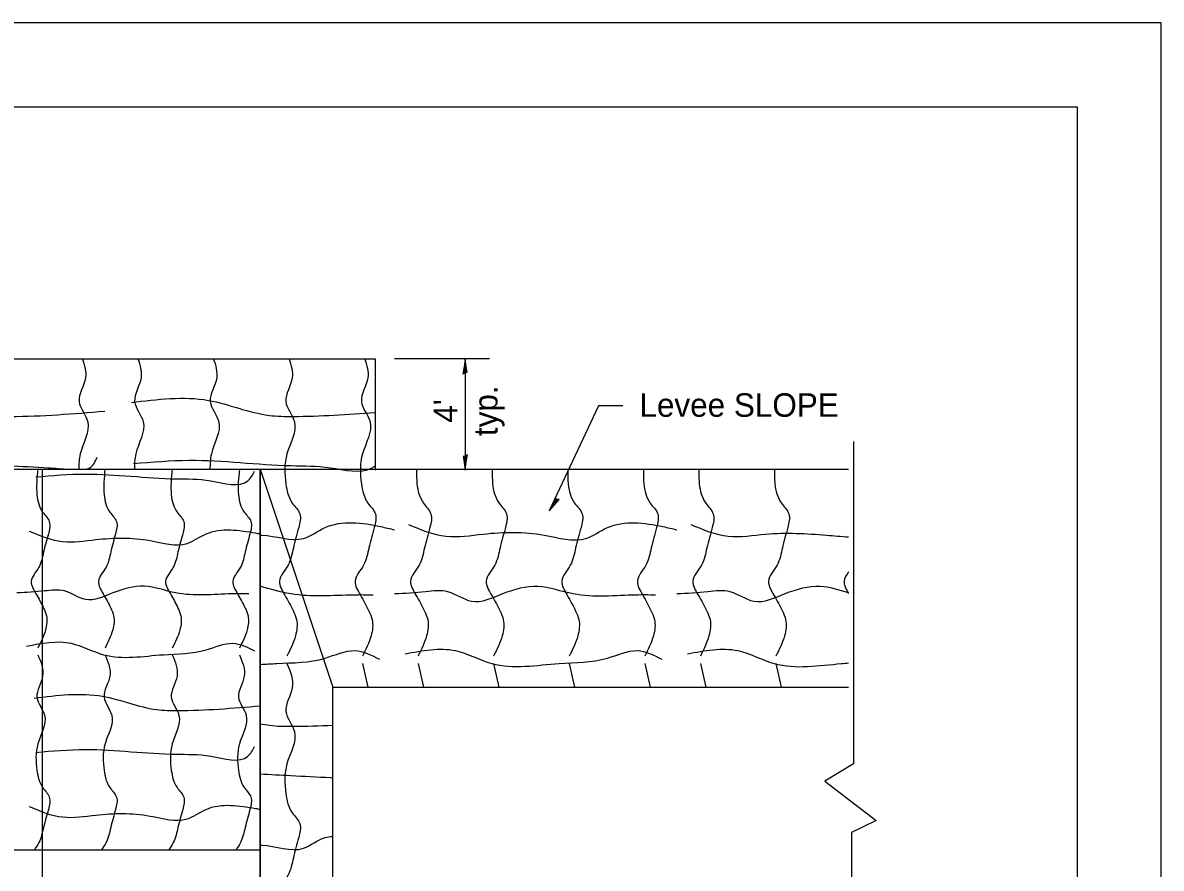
# Model space of a CAD drawing. Extents: x 0 to 2.83, y -0.07 to 1.83.
# Drawn here: x 2.269 to 2.833, y 1.414 to 1.833 of the extents above; entities that cross this region are included whole.
import ezdxf

# ---------------------------------------------------------------- set-up
doc = ezdxf.new("R2010")
doc.units = 0
for name, color, linetype in [('RD_Pr_Roadway_Dimensions', 7, 'Continuous'), ('RD_Pr_Roadway_Notes', 7, 'Continuous'), ('SH_General_Details', 7, 'Continuous'), ('SH_Printer_Plotting_Border', 7, 'Continuous')]:
    doc.layers.add(name, color=color, linetype=linetype)

msp = doc.modelspace()

# ---------------------------------------------------------------- linework, layer by layer
at = {"layer": 'RD_Pr_Roadway_Dimensions'}
for p, q in [((2.50008, 1.66661), (2.45293, 1.66661)), ((2.48802, 1.66661), (2.48802, 1.61147))]:
    msp.add_line(p, q, dxfattribs=at)
for points in [[(2.48792, 1.65973), (2.48894, 1.65996), (2.4885, 1.66287), (2.48802, 1.66661), (2.48747, 1.66261), (2.48685, 1.65911), (2.48792, 1.65973), (2.4886, 1.66003), (2.48801, 1.6641), (2.48723, 1.65966), (2.4881, 1.66031), (2.48799, 1.66218), (2.48771, 1.66038)], [(2.48812, 1.61836), (2.48709, 1.61813), (2.48753, 1.61522), (2.48802, 1.61147), (2.48857, 1.61547), (2.48918, 1.61897), (2.48812, 1.61836), (2.48744, 1.61805), (2.48802, 1.61399), (2.4888, 1.61843), (2.48793, 1.61778), (2.48805, 1.61591), (2.48832, 1.6177)]]:
    msp.add_lwpolyline(points, dxfattribs=at)
at = {"layer": 'RD_Pr_Roadway_Notes'}
for p, q in [((2.55422, 1.64331), (2.52968, 1.59119)), ((2.56628, 1.64331), (2.55422, 1.64331))]:
    msp.add_line(p, q, dxfattribs=at)
msp.add_lwpolyline([(2.53347, 1.59694), (2.53248, 1.5973), (2.53129, 1.5946), (2.52968, 1.59119), (2.53229, 1.59426), (2.5347, 1.59688), (2.53347, 1.59694), (2.53273, 1.59704), (2.53104, 1.5933), (2.53409, 1.59663), (2.533, 1.59654), (2.53209, 1.59491), (2.53329, 1.59627)], dxfattribs=at)
at = {"layer": 'SH_General_Details'}
for p, q in [((2.83333, 1.83333), (-0.00001, 1.83333)), ((2.83333, 0), (2.83333, 1.83333)), ((2.17168, 1.66661), (2.44336, 1.66661)), ((2.44336, 1.66661), (2.44336, 1.61147)), ((2.68075, 1.62563), (2.68075, 1.46575)), ((1.68187, 1.61182), (2.67822, 1.61182)), ((2.2784, 1.28782), (2.2784, 1.61182)), ((2.3864, 1.28782), (2.3864, 1.61182)), ((2.3864, 1.61182), (2.4224, 1.50382)), ((2.43711, 1.5155), (2.43974, 1.50382)), ((2.46466, 1.5155), (2.4673, 1.50382)), ((2.50216, 1.5155), (2.5048, 1.50382)), ((2.53966, 1.5155), (2.5423, 1.50382)), ((2.57716, 1.5155), (2.5798, 1.50382)), ((2.60472, 1.5155), (2.60735, 1.50382)), ((2.64222, 1.5155), (2.64485, 1.50382)), ((2.4224, 1.50382), (2.67822, 1.50382)), ((2.4224, 1.39582), (2.4224, 1.50382)), ((2.68075, 1.46575), (2.66653, 1.45721)), ((2.66653, 1.45721), (2.69192, 1.4377)), ((2.69192, 1.4377), (2.67974, 1.4316)), ((2.67974, 1.4316), (2.67974, 1.23619)), ((1.9544, 1.42314), (2.3864, 1.42314))]:
    msp.add_line(p, q, dxfattribs=at)
for points in [[(0.16666, 1.79167), (2.79166, 1.79167), (2.79166, 0.04167), (0.16666, 0.04167)], [(1.9544, 1.61182), (2.3864, 1.61182), (2.3864, 1.28782), (1.9544, 1.28782)], [(1.9544, 1.42314), (2.3864, 1.42314), (2.3864, 1.39582), (1.9544, 1.39582)]]:
    msp.add_lwpolyline(points, close=True, dxfattribs=at)
for points in [[(2.29814, 1.66661), (2.29971, 1.65715), (2.29652, 1.64548), (2.30076, 1.6354), (2.29705, 1.61949), (2.29636, 1.61182)], [(2.32569, 1.66661), (2.32726, 1.65715), (2.32407, 1.64548), (2.32832, 1.6354), (2.32461, 1.61949), (2.32392, 1.61182)], [(2.36319, 1.66661), (2.36476, 1.65715), (2.36157, 1.64548), (2.36582, 1.6354), (2.36211, 1.61949), (2.36142, 1.61182)], [(2.40069, 1.66661), (2.40226, 1.65715), (2.39907, 1.64548), (2.40332, 1.6354), (2.39961, 1.61949), (2.39907, 1.60463), (2.40226, 1.59508), (2.40597, 1.58977), (2.40544, 1.58288), (2.40279, 1.5728), (2.40014, 1.56431), (2.39589, 1.55635), (2.39854, 1.54945), (2.40279, 1.5415), (2.40438, 1.53726), (2.40385, 1.52929), (2.39961, 1.51921)], [(2.43819, 1.66661), (2.43976, 1.65715), (2.43657, 1.64548), (2.44082, 1.6354), (2.43711, 1.61949), (2.43657, 1.60463), (2.43976, 1.59508), (2.44347, 1.58977), (2.44294, 1.58288), (2.44029, 1.5728), (2.43764, 1.56431), (2.43339, 1.55635), (2.43604, 1.54945), (2.44029, 1.5415), (2.44188, 1.53726), (2.44135, 1.52929), (2.43711, 1.51921)], [(2.18243, 1.64495), (2.22063, 1.64602), (2.25087, 1.63858), (2.26254, 1.63805), (2.30922, 1.64071)], [(2.32248, 1.64495), (2.36068, 1.64602), (2.39092, 1.63858), (2.40259, 1.63805), (2.44336, 1.64002)], [(2.18349, 1.61471), (2.21108, 1.6163), (2.26148, 1.61365), (2.28111, 1.61259), (2.29124, 1.61182)], [(2.29669, 1.61182), (2.3018, 1.61259), (2.30551, 1.61789)], [(2.32354, 1.61471), (2.35113, 1.6163), (2.40153, 1.61365), (2.42116, 1.61259), (2.44185, 1.61259), (2.44336, 1.61349)], [(2.27601, 1.61182), (2.27559, 1.5991), (2.27842, 1.59061), (2.28172, 1.58589), (2.28125, 1.57977), (2.27889, 1.57081), (2.27654, 1.56326), (2.27276, 1.55619), (2.27512, 1.55005), (2.27889, 1.54298), (2.2803, 1.53921), (2.27984, 1.53213), (2.27606, 1.52317)], [(2.27512, 1.60806), (2.29964, 1.60947), (2.34444, 1.60712), (2.36189, 1.60617), (2.38028, 1.60617), (2.38358, 1.61089)], [(2.30934, 1.61182), (2.30892, 1.5991), (2.31176, 1.59061), (2.31506, 1.58589), (2.31458, 1.57977), (2.31222, 1.57081), (2.30987, 1.56326), (2.3061, 1.55619), (2.30845, 1.55005), (2.31222, 1.54298), (2.31364, 1.53921), (2.31317, 1.53213), (2.3094, 1.52317)], [(2.34268, 1.61182), (2.34226, 1.5991), (2.34509, 1.59061), (2.34839, 1.58589), (2.34792, 1.57977), (2.34556, 1.57081), (2.3432, 1.56326), (2.33943, 1.55619), (2.34178, 1.55005), (2.34556, 1.54298), (2.34697, 1.53921), (2.3465, 1.53213), (2.34273, 1.52317)], [(2.37601, 1.61182), (2.37559, 1.5991), (2.37842, 1.59061), (2.38172, 1.58589), (2.38125, 1.57977), (2.37889, 1.57081), (2.37654, 1.56326), (2.37276, 1.55619), (2.37512, 1.55005), (2.37889, 1.54298), (2.3803, 1.53921), (2.37984, 1.53213), (2.37606, 1.52317)], [(2.46396, 1.6115), (2.46413, 1.60463), (2.46732, 1.59508), (2.47103, 1.58977), (2.4705, 1.58288), (2.46784, 1.5728), (2.46519, 1.56431), (2.46095, 1.55635), (2.4636, 1.54945), (2.46784, 1.5415), (2.46943, 1.53726), (2.46891, 1.52929), (2.46466, 1.51921)], [(2.50146, 1.61156), (2.50163, 1.60463), (2.50482, 1.59508), (2.50853, 1.58977), (2.508, 1.58288), (2.50534, 1.5728), (2.50269, 1.56431), (2.49845, 1.55635), (2.5011, 1.54945), (2.50534, 1.5415), (2.50693, 1.53726), (2.50641, 1.52929), (2.50216, 1.51921)], [(2.53896, 1.61161), (2.53913, 1.60463), (2.54232, 1.59508), (2.54603, 1.58977), (2.5455, 1.58288), (2.54284, 1.5728), (2.54019, 1.56431), (2.53595, 1.55635), (2.5386, 1.54945), (2.54284, 1.5415), (2.54443, 1.53726), (2.54391, 1.52929), (2.53966, 1.51921)], [(2.57646, 1.61167), (2.57663, 1.60463), (2.57982, 1.59508), (2.58353, 1.58977), (2.583, 1.58288), (2.58034, 1.5728), (2.57769, 1.56431), (2.57345, 1.55635), (2.5761, 1.54945), (2.58034, 1.5415), (2.58193, 1.53726), (2.58141, 1.52929), (2.57716, 1.51921)], [(2.60402, 1.61171), (2.60418, 1.60463), (2.60737, 1.59508), (2.61108, 1.58977), (2.61055, 1.58288), (2.6079, 1.5728), (2.60525, 1.56431), (2.601, 1.55635), (2.60365, 1.54945), (2.6079, 1.5415), (2.60949, 1.53726), (2.60896, 1.52929), (2.60472, 1.51921)], [(2.64152, 1.61176), (2.64168, 1.60463), (2.64487, 1.59508), (2.64858, 1.58977), (2.64805, 1.58288), (2.6454, 1.5728), (2.64275, 1.56431), (2.6385, 1.55635), (2.64115, 1.54945), (2.6454, 1.5415), (2.64699, 1.53726), (2.64646, 1.52929), (2.64222, 1.51921)], [(2.27182, 1.58118), (2.28832, 1.57599), (2.30483, 1.57693), (2.33171, 1.57647), (2.3501, 1.57505), (2.35953, 1.57977), (2.38406, 1.58024), (2.3864, 1.57983)], [(2.3864, 1.57919), (2.38721, 1.57917), (2.40789, 1.57758), (2.41851, 1.58288), (2.4461, 1.58341), (2.45299, 1.58182)], [(2.45988, 1.58447), (2.47845, 1.57864), (2.49702, 1.57969), (2.52726, 1.57917), (2.54795, 1.57758), (2.55856, 1.58288), (2.58615, 1.58341), (2.59305, 1.58182)], [(2.59994, 1.58447), (2.61851, 1.57864), (2.63708, 1.57969), (2.66732, 1.57917), (2.67822, 1.57828)], [(2.67822, 1.56093), (2.676, 1.55635), (2.67822, 1.5503)], [(2.38075, 1.55005), (2.37226, 1.55005), (2.34444, 1.55053), (2.32888, 1.55383), (2.31332, 1.55053), (2.29964, 1.54723), (2.28926, 1.55147), (2.27936, 1.55147), (2.26569, 1.55053)], [(2.44238, 1.54945), (2.43283, 1.54945), (2.40153, 1.54999), (2.3864, 1.5538)], [(2.58243, 1.54945), (2.57289, 1.54945), (2.54159, 1.54999), (2.52408, 1.5537), (2.50657, 1.54999), (2.49119, 1.54627), (2.47951, 1.55105), (2.46837, 1.55105), (2.45299, 1.54999)], [(2.67822, 1.5505), (2.66413, 1.5537), (2.64663, 1.54999), (2.63124, 1.54627), (2.61957, 1.55105), (2.60843, 1.55105), (2.59305, 1.54999)], [(2.2704, 1.52412), (2.29257, 1.52553), (2.3086, 1.51987), (2.33831, 1.51987), (2.35953, 1.52223), (2.37274, 1.52553), (2.38358, 1.52176)], [(2.27606, 1.51987), (2.27842, 1.50915), (2.27559, 1.49878), (2.27936, 1.48982), (2.27606, 1.47567), (2.27559, 1.46247), (2.27842, 1.45398), (2.28172, 1.44926), (2.28125, 1.44313), (2.27889, 1.43417), (2.27654, 1.42663), (2.27437, 1.42314)], [(2.3094, 1.51987), (2.31176, 1.50915), (2.30892, 1.49878), (2.3127, 1.48982), (2.3094, 1.47567), (2.30892, 1.46247), (2.31176, 1.45398), (2.31506, 1.44926), (2.31458, 1.44313), (2.31222, 1.43417), (2.30987, 1.42663), (2.3077, 1.42314)], [(2.34273, 1.51987), (2.34509, 1.50915), (2.34226, 1.49878), (2.34603, 1.48982), (2.34273, 1.47567), (2.34226, 1.46247), (2.34509, 1.45398), (2.34839, 1.44926), (2.34792, 1.44313), (2.34556, 1.43417), (2.3432, 1.42663), (2.34104, 1.42314)], [(2.37606, 1.51987), (2.37842, 1.50915), (2.37559, 1.49878), (2.37936, 1.48982), (2.37606, 1.47567), (2.37559, 1.46247), (2.37842, 1.45398), (2.38172, 1.44926), (2.38125, 1.44313), (2.37889, 1.43417), (2.37654, 1.42663), (2.37437, 1.42314)], [(2.3864, 1.51502), (2.39463, 1.5155), (2.41851, 1.51816), (2.43336, 1.52187), (2.44557, 1.51762)], [(2.45829, 1.52028), (2.48323, 1.52187), (2.50127, 1.5155), (2.53469, 1.5155), (2.55856, 1.51816), (2.57342, 1.52187), (2.58562, 1.51762)], [(2.59835, 1.52028), (2.62329, 1.52187), (2.64132, 1.5155), (2.67474, 1.5155), (2.67822, 1.5158)], [(2.39961, 1.5155), (2.40226, 1.50344), (2.39907, 1.49177), (2.40332, 1.48169), (2.39961, 1.46578), (2.39907, 1.45092), (2.40226, 1.44137), (2.40597, 1.43606), (2.40544, 1.42917), (2.40279, 1.41909), (2.40014, 1.4106), (2.39589, 1.40264), (2.39854, 1.39574), (2.40279, 1.38778), (2.40438, 1.38355), (2.40385, 1.37558), (2.39961, 1.3655)], [(2.27418, 1.49831), (2.30813, 1.49925), (2.33501, 1.49265), (2.34538, 1.49217), (2.3864, 1.49447)], [(2.3864, 1.48556), (2.39092, 1.48487), (2.40259, 1.48434), (2.4224, 1.48488)], [(2.27512, 1.47143), (2.29964, 1.47284), (2.34444, 1.47049), (2.36189, 1.46954), (2.38028, 1.46954), (2.38358, 1.47425)], [(2.3864, 1.46075), (2.40153, 1.45994), (2.42116, 1.45888), (2.4224, 1.4588)], [(2.27182, 1.44455), (2.28832, 1.43936), (2.30483, 1.4403), (2.33171, 1.43983), (2.3501, 1.43842), (2.35953, 1.44313), (2.38406, 1.44361), (2.3864, 1.4432)], [(2.3864, 1.42548), (2.38721, 1.42546), (2.40789, 1.42387), (2.41851, 1.42917), (2.4224, 1.42972)]]:
    msp.add_spline(points, degree=3, dxfattribs=at)
at = {"layer": 'SH_Printer_Plotting_Border'}
msp.add_lwpolyline([(-0.00001, 0), (2.83333, 0), (2.83333, 1.83333), (-0.00001, 1.83333)], close=True, dxfattribs=at)

# ---------------------------------------------------------------- texts
at = {"layer": 'RD_Pr_Roadway_Dimensions'}
for s, p in [('typ.', (2.50408, 1.62831)), ("4'", (2.48408, 1.63494))]:
    msp.add_text(s, height=0.011667, rotation=90, dxfattribs=at).set_placement(p)
at = {"layer": 'RD_Pr_Roadway_Notes'}
msp.add_text('Levee SLOPE', height=0.0116667, dxfattribs=at).set_placement((2.57449, 1.63788))

doc.saveas('drawing.dxf')
